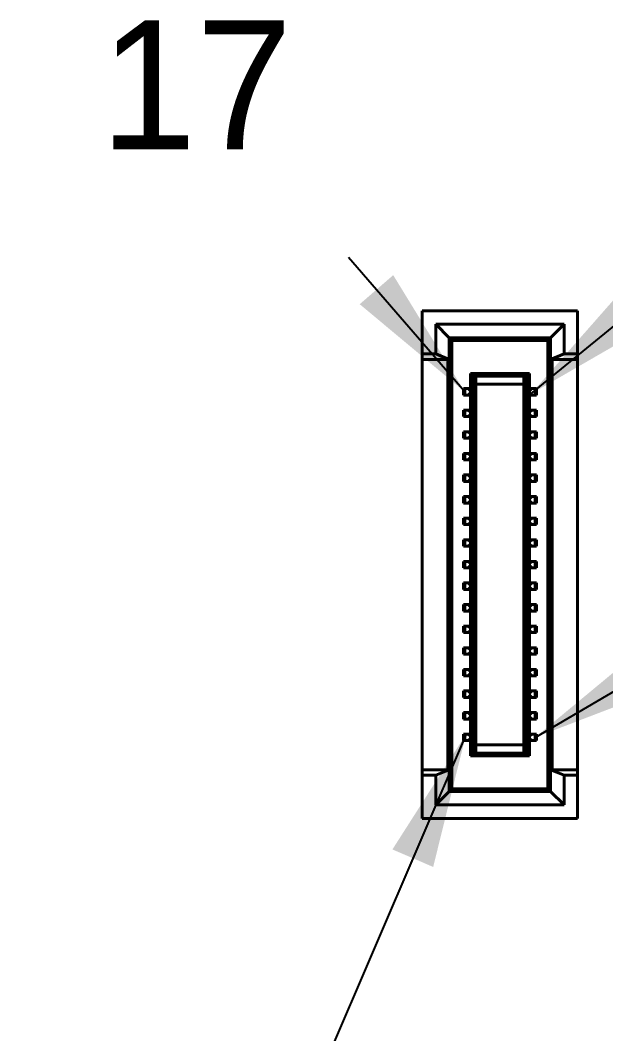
# Model space of a CAD drawing. Header units: millimetres. Extents: x 15 to 205, y 5 to 292.
# Drawn here: x 75.73 to 86.58, y 119.78 to 138.55 of the extents above; entities that cross this region are included whole.
import ezdxf

# ---------------------------------------------------------------- set-up
doc = ezdxf.new("R2010")
doc.units = ezdxf.units.MM
doc.layers.add('Annotations', color=7, linetype='Continuous')
doc.layers.add('Geometries', color=7, linetype='Continuous')
doc.dimstyles.new('ISO-25', dxfattribs={"dimtxt": 2.5, "dimasz": 2.5, "dimexe": 1.25, "dimexo": 0.625, "dimtad": 1, "dimtxsty": 'Standard', "dimcen": 2.5, "dimadec": 0, "dimazin": 0, "dimtfac": 1, "dimtmove": 0, "dimatfit": 3, "dimfxl": 1, "dimarcsym": 0})

msp = doc.modelspace()

# ---------------------------------------------------------------- linework, layer by layer
at = {"layer": 'Geometries', "linetype": 'Continuous', "lineweight": 40}
for p, q in [((83.178, 133.168), (83.178, 132.368)), ((83.178, 133.168), (86.058, 133.168)), ((86.058, 132.368), (86.058, 133.168)), ((83.428, 132.918), (83.678, 132.668)), ((83.428, 132.918), (83.428, 132.368)), ((85.808, 132.918), (83.428, 132.918)), ((85.808, 132.918), (85.558, 132.668)), ((85.808, 132.918), (85.808, 132.368)), ((83.678, 132.668), (83.678, 132.268)), ((85.558, 132.668), (83.678, 132.668)), ((83.678, 132.668), (83.728, 132.618)), ((83.728, 132.618), (83.728, 124.318)), ((83.728, 132.618), (85.508, 132.618)), ((85.558, 132.668), (85.508, 132.618)), ((85.508, 132.618), (85.508, 124.318)), ((85.558, 132.268), (85.558, 132.668)), ((83.178, 132.368), (83.428, 132.368)), ((83.178, 132.268), (83.178, 132.368)), ((83.428, 132.368), (83.678, 132.268)), ((85.808, 132.368), (85.558, 132.268)), ((85.808, 132.368), (86.058, 132.368)), ((86.058, 132.368), (86.058, 132.268)), ((83.653, 132.268), (83.178, 132.268)), ((83.178, 124.668), (83.178, 132.268)), ((83.653, 132.268), (83.653, 124.668)), ((83.678, 132.268), (83.653, 132.268)), ((83.678, 132.268), (83.678, 124.668)), ((85.558, 132.268), (85.558, 124.668)), ((85.583, 132.268), (85.558, 132.268)), ((85.583, 132.268), (86.058, 132.268)), ((85.583, 124.668), (85.583, 132.268)), ((86.058, 132.268), (86.058, 124.668)), ((84.073, 132.008), (84.123, 131.958)), ((84.073, 132.008), (85.163, 132.008)), ((84.073, 131.728), (84.073, 132.008)), ((84.173, 131.958), (84.123, 131.958)), ((84.123, 131.958), (84.123, 131.787)), ((85.063, 131.958), (84.173, 131.958)), ((84.173, 131.958), (84.173, 131.808)), ((85.063, 131.958), (85.063, 131.808)), ((85.063, 131.958), (85.113, 131.958)), ((85.163, 132.008), (85.113, 131.958)), ((85.113, 131.958), (85.113, 131.787)), ((85.163, 131.728), (85.163, 132.008)), ((84.123, 131.787), (84.173, 131.808)), ((84.123, 131.728), (84.123, 131.787)), ((84.173, 125.128), (84.173, 131.808)), ((84.173, 131.808), (85.063, 131.808)), ((85.113, 131.787), (85.063, 131.808)), ((85.063, 131.808), (85.063, 125.128)), ((85.113, 131.787), (85.113, 131.728)), ((83.943, 131.728), (83.965, 131.728)), ((83.943, 131.728), (83.943, 131.608)), ((83.943, 131.608), (83.965, 131.608)), ((84.014, 131.728), (83.965, 131.728)), ((83.965, 131.608), (83.965, 131.728)), ((84.014, 131.608), (83.965, 131.608)), ((84.014, 131.728), (84.073, 131.728)), ((84.073, 131.688), (84.014, 131.728)), ((84.073, 131.648), (84.014, 131.608)), ((84.073, 131.608), (84.014, 131.608)), ((84.073, 131.728), (84.123, 131.728)), ((84.123, 131.691), (84.073, 131.688)), ((84.073, 131.648), (84.073, 131.688)), ((84.123, 131.645), (84.073, 131.648)), ((84.073, 131.328), (84.073, 131.608)), ((84.123, 131.608), (84.073, 131.608)), ((84.123, 131.691), (84.123, 131.728)), ((84.123, 131.645), (84.123, 131.691)), ((84.123, 131.608), (84.123, 131.645)), ((84.123, 131.328), (84.123, 131.608)), ((85.113, 131.728), (85.113, 131.691)), ((85.163, 131.728), (85.113, 131.728)), ((85.113, 131.691), (85.163, 131.688)), ((85.113, 131.691), (85.113, 131.645)), ((85.113, 131.645), (85.163, 131.648)), ((85.113, 131.645), (85.113, 131.608)), ((85.113, 131.608), (85.113, 131.328)), ((85.113, 131.608), (85.163, 131.608)), ((85.163, 131.688), (85.222, 131.728)), ((85.222, 131.728), (85.163, 131.728)), ((85.163, 131.648), (85.163, 131.688)), ((85.163, 131.648), (85.222, 131.608)), ((85.163, 131.328), (85.163, 131.608)), ((85.163, 131.608), (85.222, 131.608)), ((85.222, 131.728), (85.271, 131.728)), ((85.222, 131.608), (85.271, 131.608)), ((85.271, 131.608), (85.271, 131.728)), ((85.293, 131.728), (85.271, 131.728)), ((85.293, 131.608), (85.271, 131.608)), ((85.293, 131.608), (85.293, 131.728)), ((83.943, 131.328), (83.965, 131.328)), ((83.943, 131.328), (83.943, 131.208)), ((83.943, 131.208), (83.965, 131.208)), ((84.014, 131.328), (83.965, 131.328)), ((83.965, 131.208), (83.965, 131.328)), ((84.014, 131.208), (83.965, 131.208)), ((84.014, 131.328), (84.073, 131.328)), ((84.073, 131.288), (84.014, 131.328)), ((84.073, 131.248), (84.014, 131.208)), ((84.073, 131.208), (84.014, 131.208)), ((84.073, 131.328), (84.123, 131.328)), ((84.123, 131.291), (84.073, 131.288)), ((84.073, 131.248), (84.073, 131.288)), ((84.123, 131.245), (84.073, 131.248)), ((84.073, 130.928), (84.073, 131.208)), ((84.123, 131.208), (84.073, 131.208)), ((84.123, 131.291), (84.123, 131.328)), ((84.123, 131.245), (84.123, 131.291)), ((84.123, 131.208), (84.123, 131.245)), ((84.123, 130.928), (84.123, 131.208)), ((85.163, 131.328), (85.113, 131.328)), ((85.113, 131.328), (85.113, 131.291)), ((85.113, 131.291), (85.113, 131.245)), ((85.113, 131.291), (85.163, 131.288)), ((85.113, 131.245), (85.163, 131.248)), ((85.113, 131.245), (85.113, 131.208)), ((85.113, 131.208), (85.163, 131.208)), ((85.113, 131.208), (85.113, 130.928)), ((85.163, 131.288), (85.222, 131.328)), ((85.222, 131.328), (85.163, 131.328)), ((85.163, 131.248), (85.163, 131.288)), ((85.163, 131.248), (85.222, 131.208)), ((85.163, 130.928), (85.163, 131.208)), ((85.163, 131.208), (85.222, 131.208)), ((85.222, 131.328), (85.271, 131.328)), ((85.222, 131.208), (85.271, 131.208)), ((85.293, 131.328), (85.271, 131.328)), ((85.271, 131.208), (85.271, 131.328)), ((85.293, 131.208), (85.271, 131.208)), ((85.293, 131.208), (85.293, 131.328)), ((83.943, 130.928), (83.943, 130.808)), ((83.943, 130.928), (83.965, 130.928)), ((83.943, 130.808), (83.965, 130.808)), ((84.014, 130.928), (83.965, 130.928)), ((83.965, 130.808), (83.965, 130.928)), ((84.014, 130.808), (83.965, 130.808)), ((84.014, 130.928), (84.073, 130.928)), ((84.073, 130.888), (84.014, 130.928)), ((84.073, 130.848), (84.014, 130.808)), ((84.073, 130.808), (84.014, 130.808)), ((84.073, 130.928), (84.123, 130.928)), ((84.123, 130.891), (84.073, 130.888)), ((84.073, 130.848), (84.073, 130.888)), ((84.123, 130.845), (84.073, 130.848)), ((84.123, 130.808), (84.073, 130.808)), ((84.073, 130.528), (84.073, 130.808)), ((84.123, 130.891), (84.123, 130.928)), ((84.123, 130.845), (84.123, 130.891)), ((84.123, 130.808), (84.123, 130.845)), ((84.123, 130.528), (84.123, 130.808)), ((85.163, 130.928), (85.113, 130.928)), ((85.113, 130.928), (85.113, 130.891)), ((85.113, 130.891), (85.113, 130.845)), ((85.113, 130.891), (85.163, 130.888)), ((85.113, 130.845), (85.163, 130.848)), ((85.113, 130.845), (85.113, 130.808)), ((85.113, 130.808), (85.113, 130.528)), ((85.113, 130.808), (85.163, 130.808)), ((85.222, 130.928), (85.163, 130.928)), ((85.163, 130.888), (85.222, 130.928)), ((85.163, 130.848), (85.163, 130.888)), ((85.163, 130.848), (85.222, 130.808)), ((85.163, 130.528), (85.163, 130.808)), ((85.163, 130.808), (85.222, 130.808)), ((85.222, 130.928), (85.271, 130.928)), ((85.222, 130.808), (85.271, 130.808)), ((85.293, 130.928), (85.271, 130.928)), ((85.271, 130.808), (85.271, 130.928)), ((85.293, 130.808), (85.271, 130.808)), ((85.293, 130.808), (85.293, 130.928)), ((83.943, 130.528), (83.943, 130.408)), ((83.943, 130.528), (83.965, 130.528)), ((84.014, 130.528), (83.965, 130.528)), ((83.965, 130.408), (83.965, 130.528)), ((84.014, 130.528), (84.073, 130.528)), ((84.073, 130.488), (84.014, 130.528)), ((84.073, 130.448), (84.014, 130.408)), ((84.073, 130.528), (84.123, 130.528)), ((84.123, 130.491), (84.073, 130.488)), ((84.073, 130.448), (84.073, 130.488)), ((84.123, 130.445), (84.073, 130.448)), ((84.123, 130.491), (84.123, 130.528)), ((84.123, 130.445), (84.123, 130.491)), ((84.123, 130.408), (84.123, 130.445)), ((85.163, 130.528), (85.113, 130.528)), ((85.113, 130.528), (85.113, 130.491)), ((85.113, 130.491), (85.163, 130.488)), ((85.113, 130.491), (85.113, 130.445)), ((85.113, 130.445), (85.163, 130.448)), ((85.113, 130.445), (85.113, 130.408)), ((85.222, 130.528), (85.163, 130.528)), ((85.163, 130.488), (85.222, 130.528)), ((85.163, 130.448), (85.163, 130.488)), ((85.163, 130.448), (85.222, 130.408)), ((85.222, 130.528), (85.271, 130.528)), ((85.271, 130.408), (85.271, 130.528)), ((85.293, 130.528), (85.271, 130.528)), ((85.293, 130.408), (85.293, 130.528)), ((83.943, 130.408), (83.965, 130.408)), ((84.014, 130.408), (83.965, 130.408)), ((84.073, 130.408), (84.014, 130.408)), ((84.123, 130.408), (84.073, 130.408)), ((84.073, 130.128), (84.073, 130.408)), ((84.123, 130.128), (84.123, 130.408)), ((85.113, 130.408), (85.113, 130.128)), ((85.113, 130.408), (85.163, 130.408)), ((85.163, 130.128), (85.163, 130.408)), ((85.163, 130.408), (85.222, 130.408)), ((85.222, 130.408), (85.271, 130.408)), ((85.293, 130.408), (85.271, 130.408)), ((83.943, 130.128), (83.943, 130.008)), ((83.943, 130.128), (83.965, 130.128)), ((84.014, 130.128), (83.965, 130.128)), ((83.965, 130.008), (83.965, 130.128)), ((84.014, 130.128), (84.073, 130.128)), ((84.073, 130.088), (84.014, 130.128)), ((84.073, 130.128), (84.123, 130.128)), ((84.123, 130.091), (84.073, 130.088)), ((84.073, 130.048), (84.073, 130.088)), ((84.123, 130.091), (84.123, 130.128)), ((84.123, 130.045), (84.123, 130.091)), ((85.163, 130.128), (85.113, 130.128)), ((85.113, 130.128), (85.113, 130.091)), ((85.113, 130.091), (85.163, 130.088)), ((85.113, 130.091), (85.113, 130.045)), ((85.163, 130.088), (85.222, 130.128)), ((85.222, 130.128), (85.163, 130.128)), ((85.163, 130.048), (85.163, 130.088)), ((85.222, 130.128), (85.271, 130.128)), ((85.293, 130.128), (85.271, 130.128)), ((85.271, 130.008), (85.271, 130.128)), ((85.293, 130.008), (85.293, 130.128)), ((83.943, 130.008), (83.965, 130.008)), ((84.014, 130.008), (83.965, 130.008)), ((84.073, 130.048), (84.014, 130.008)), ((84.073, 130.008), (84.014, 130.008)), ((84.123, 130.045), (84.073, 130.048)), ((84.123, 130.008), (84.073, 130.008)), ((84.073, 129.728), (84.073, 130.008)), ((84.123, 130.008), (84.123, 130.045)), ((84.123, 129.728), (84.123, 130.008)), ((85.113, 130.045), (85.163, 130.048)), ((85.113, 130.045), (85.113, 130.008)), ((85.113, 130.008), (85.163, 130.008)), ((85.113, 130.008), (85.113, 129.728)), ((85.163, 130.048), (85.222, 130.008)), ((85.163, 129.728), (85.163, 130.008)), ((85.163, 130.008), (85.222, 130.008)), ((85.222, 130.008), (85.271, 130.008)), ((85.293, 130.008), (85.271, 130.008)), ((83.943, 129.728), (83.943, 129.608)), ((83.943, 129.728), (83.965, 129.728)), ((84.014, 129.728), (83.965, 129.728)), ((83.965, 129.608), (83.965, 129.728)), ((84.014, 129.728), (84.073, 129.728)), ((84.073, 129.688), (84.014, 129.728)), ((84.073, 129.728), (84.123, 129.728)), ((84.123, 129.691), (84.073, 129.688)), ((84.073, 129.648), (84.073, 129.688)), ((84.123, 129.691), (84.123, 129.728)), ((84.123, 129.645), (84.123, 129.691)), ((85.163, 129.728), (85.113, 129.728)), ((85.113, 129.728), (85.113, 129.691)), ((85.113, 129.691), (85.163, 129.688)), ((85.113, 129.691), (85.113, 129.645)), ((85.163, 129.688), (85.222, 129.728)), ((85.222, 129.728), (85.163, 129.728)), ((85.163, 129.648), (85.163, 129.688)), ((85.222, 129.728), (85.271, 129.728)), ((85.271, 129.608), (85.271, 129.728)), ((85.293, 129.728), (85.271, 129.728)), ((85.293, 129.608), (85.293, 129.728)), ((83.943, 129.608), (83.965, 129.608)), ((84.014, 129.608), (83.965, 129.608)), ((84.073, 129.648), (84.014, 129.608)), ((84.073, 129.608), (84.014, 129.608)), ((84.123, 129.645), (84.073, 129.648)), ((84.073, 129.328), (84.073, 129.608)), ((84.123, 129.608), (84.073, 129.608)), ((84.123, 129.608), (84.123, 129.645)), ((84.123, 129.328), (84.123, 129.608)), ((85.113, 129.645), (85.163, 129.648)), ((85.113, 129.645), (85.113, 129.608)), ((85.113, 129.608), (85.113, 129.328)), ((85.113, 129.608), (85.163, 129.608)), ((85.163, 129.648), (85.222, 129.608)), ((85.163, 129.328), (85.163, 129.608)), ((85.163, 129.608), (85.222, 129.608)), ((85.222, 129.608), (85.271, 129.608)), ((85.293, 129.608), (85.271, 129.608)), ((83.943, 129.328), (83.943, 129.208)), ((83.943, 129.328), (83.965, 129.328)), ((83.965, 129.208), (83.965, 129.328)), ((84.014, 129.328), (83.965, 129.328)), ((84.014, 129.328), (84.073, 129.328)), ((84.073, 129.288), (84.014, 129.328)), ((84.073, 129.328), (84.123, 129.328)), ((84.123, 129.291), (84.123, 129.328)), ((85.163, 129.328), (85.113, 129.328)), ((85.113, 129.328), (85.113, 129.291)), ((85.222, 129.328), (85.163, 129.328)), ((85.163, 129.288), (85.222, 129.328)), ((85.222, 129.328), (85.271, 129.328)), ((85.293, 129.328), (85.271, 129.328)), ((85.271, 129.208), (85.271, 129.328)), ((85.293, 129.208), (85.293, 129.328)), ((83.943, 129.208), (83.965, 129.208)), ((84.014, 129.208), (83.965, 129.208)), ((84.073, 129.248), (84.014, 129.208)), ((84.073, 129.208), (84.014, 129.208)), ((84.123, 129.291), (84.073, 129.288)), ((84.073, 129.248), (84.073, 129.288)), ((84.123, 129.245), (84.073, 129.248)), ((84.123, 129.208), (84.073, 129.208)), ((84.073, 128.928), (84.073, 129.208)), ((84.123, 129.245), (84.123, 129.291)), ((84.123, 129.208), (84.123, 129.245)), ((84.123, 128.928), (84.123, 129.208)), ((85.113, 129.291), (85.163, 129.288)), ((85.113, 129.291), (85.113, 129.245)), ((85.113, 129.245), (85.163, 129.248)), ((85.113, 129.245), (85.113, 129.208)), ((85.113, 129.208), (85.163, 129.208)), ((85.113, 129.208), (85.113, 128.928)), ((85.163, 129.248), (85.163, 129.288)), ((85.163, 129.248), (85.222, 129.208)), ((85.163, 128.928), (85.163, 129.208)), ((85.163, 129.208), (85.222, 129.208)), ((85.222, 129.208), (85.271, 129.208)), ((85.293, 129.208), (85.271, 129.208)), ((83.943, 128.928), (83.943, 128.808)), ((83.943, 128.928), (83.965, 128.928)), ((83.943, 128.808), (83.965, 128.808)), ((84.014, 128.928), (83.965, 128.928)), ((83.965, 128.808), (83.965, 128.928)), ((84.014, 128.808), (83.965, 128.808)), ((84.014, 128.928), (84.073, 128.928)), ((84.073, 128.888), (84.014, 128.928)), ((84.073, 128.848), (84.014, 128.808)), ((84.073, 128.808), (84.014, 128.808)), ((84.073, 128.928), (84.123, 128.928)), ((84.123, 128.891), (84.073, 128.888)), ((84.073, 128.848), (84.073, 128.888)), ((84.123, 128.845), (84.073, 128.848)), ((84.123, 128.808), (84.073, 128.808)), ((84.073, 128.528), (84.073, 128.808)), ((84.123, 128.891), (84.123, 128.928)), ((84.123, 128.845), (84.123, 128.891)), ((84.123, 128.808), (84.123, 128.845)), ((84.123, 128.528), (84.123, 128.808)), ((85.163, 128.928), (85.113, 128.928)), ((85.113, 128.928), (85.113, 128.891)), ((85.113, 128.891), (85.163, 128.888)), ((85.113, 128.891), (85.113, 128.845)), ((85.113, 128.845), (85.163, 128.848)), ((85.113, 128.845), (85.113, 128.808)), ((85.113, 128.808), (85.163, 128.808)), ((85.113, 128.808), (85.113, 128.528)), ((85.222, 128.928), (85.163, 128.928)), ((85.163, 128.888), (85.222, 128.928)), ((85.163, 128.848), (85.163, 128.888)), ((85.163, 128.848), (85.222, 128.808)), ((85.163, 128.528), (85.163, 128.808)), ((85.163, 128.808), (85.222, 128.808)), ((85.222, 128.928), (85.271, 128.928)), ((85.222, 128.808), (85.271, 128.808)), ((85.271, 128.808), (85.271, 128.928)), ((85.293, 128.928), (85.271, 128.928)), ((85.293, 128.808), (85.271, 128.808)), ((85.293, 128.808), (85.293, 128.928)), ((83.943, 128.528), (83.943, 128.408)), ((83.943, 128.528), (83.965, 128.528)), ((83.943, 128.408), (83.965, 128.408)), ((84.014, 128.528), (83.965, 128.528)), ((83.965, 128.408), (83.965, 128.528)), ((84.014, 128.408), (83.965, 128.408)), ((84.073, 128.488), (84.014, 128.528)), ((84.014, 128.528), (84.073, 128.528)), ((84.073, 128.448), (84.014, 128.408)), ((84.073, 128.408), (84.014, 128.408)), ((84.073, 128.528), (84.123, 128.528)), ((84.123, 128.491), (84.073, 128.488)), ((84.073, 128.448), (84.073, 128.488)), ((84.123, 128.445), (84.073, 128.448)), ((84.073, 128.128), (84.073, 128.408)), ((84.123, 128.408), (84.073, 128.408)), ((84.123, 128.491), (84.123, 128.528)), ((84.123, 128.445), (84.123, 128.491)), ((84.123, 128.408), (84.123, 128.445)), ((84.123, 128.128), (84.123, 128.408)), ((85.163, 128.528), (85.113, 128.528)), ((85.113, 128.528), (85.113, 128.491)), ((85.113, 128.491), (85.163, 128.488)), ((85.113, 128.491), (85.113, 128.445)), ((85.113, 128.445), (85.163, 128.448)), ((85.113, 128.445), (85.113, 128.408)), ((85.113, 128.408), (85.113, 128.128)), ((85.113, 128.408), (85.163, 128.408)), ((85.222, 128.528), (85.163, 128.528)), ((85.163, 128.488), (85.222, 128.528)), ((85.163, 128.448), (85.163, 128.488)), ((85.163, 128.448), (85.222, 128.408)), ((85.163, 128.128), (85.163, 128.408)), ((85.163, 128.408), (85.222, 128.408)), ((85.222, 128.528), (85.271, 128.528)), ((85.222, 128.408), (85.271, 128.408)), ((85.293, 128.528), (85.271, 128.528)), ((85.271, 128.408), (85.271, 128.528)), ((85.293, 128.408), (85.271, 128.408)), ((85.293, 128.408), (85.293, 128.528)), ((83.943, 128.128), (83.965, 128.128)), ((83.943, 128.128), (83.943, 128.008)), ((83.943, 128.008), (83.965, 128.008)), ((84.014, 128.128), (83.965, 128.128)), ((83.965, 128.008), (83.965, 128.128)), ((84.014, 128.008), (83.965, 128.008)), ((84.014, 128.128), (84.073, 128.128)), ((84.073, 128.088), (84.014, 128.128)), ((84.073, 128.048), (84.014, 128.008)), ((84.073, 128.008), (84.014, 128.008)), ((84.073, 128.128), (84.123, 128.128)), ((84.123, 128.091), (84.073, 128.088)), ((84.073, 128.048), (84.073, 128.088)), ((84.123, 128.045), (84.073, 128.048)), ((84.123, 128.008), (84.073, 128.008)), ((84.073, 127.728), (84.073, 128.008)), ((84.123, 128.091), (84.123, 128.128)), ((84.123, 128.045), (84.123, 128.091)), ((84.123, 128.008), (84.123, 128.045)), ((84.123, 127.728), (84.123, 128.008)), ((85.163, 128.128), (85.113, 128.128)), ((85.113, 128.128), (85.113, 128.091)), ((85.113, 128.091), (85.113, 128.045)), ((85.113, 128.091), (85.163, 128.088)), ((85.113, 128.045), (85.163, 128.048)), ((85.113, 128.045), (85.113, 128.008)), ((85.113, 128.008), (85.163, 128.008)), ((85.113, 128.008), (85.113, 127.728)), ((85.163, 128.088), (85.222, 128.128)), ((85.222, 128.128), (85.163, 128.128)), ((85.163, 128.048), (85.163, 128.088)), ((85.163, 128.048), (85.222, 128.008)), ((85.163, 127.728), (85.163, 128.008)), ((85.163, 128.008), (85.222, 128.008)), ((85.222, 128.128), (85.271, 128.128)), ((85.222, 128.008), (85.271, 128.008)), ((85.293, 128.128), (85.271, 128.128)), ((85.271, 128.008), (85.271, 128.128)), ((85.293, 128.008), (85.271, 128.008)), ((85.293, 128.008), (85.293, 128.128)), ((83.943, 127.728), (83.965, 127.728)), ((83.943, 127.728), (83.943, 127.608)), ((83.965, 127.608), (83.965, 127.728)), ((84.014, 127.728), (83.965, 127.728)), ((84.014, 127.728), (84.073, 127.728)), ((84.073, 127.688), (84.014, 127.728)), ((84.073, 127.648), (84.014, 127.608)), ((84.073, 127.728), (84.123, 127.728)), ((84.123, 127.691), (84.073, 127.688)), ((84.073, 127.648), (84.073, 127.688)), ((84.123, 127.645), (84.073, 127.648)), ((84.123, 127.691), (84.123, 127.728)), ((84.123, 127.645), (84.123, 127.691)), ((84.123, 127.608), (84.123, 127.645)), ((85.163, 127.728), (85.113, 127.728)), ((85.113, 127.728), (85.113, 127.691)), ((85.113, 127.691), (85.113, 127.645)), ((85.113, 127.691), (85.163, 127.688)), ((85.113, 127.645), (85.163, 127.648)), ((85.113, 127.645), (85.113, 127.608)), ((85.163, 127.688), (85.222, 127.728)), ((85.222, 127.728), (85.163, 127.728)), ((85.163, 127.648), (85.163, 127.688)), ((85.163, 127.648), (85.222, 127.608)), ((85.222, 127.728), (85.271, 127.728)), ((85.271, 127.608), (85.271, 127.728)), ((85.293, 127.728), (85.271, 127.728)), ((85.293, 127.608), (85.293, 127.728)), ((83.943, 127.608), (83.965, 127.608)), ((84.014, 127.608), (83.965, 127.608)), ((84.073, 127.608), (84.014, 127.608)), ((84.123, 127.608), (84.073, 127.608)), ((84.073, 127.328), (84.073, 127.608)), ((84.123, 127.328), (84.123, 127.608)), ((85.113, 127.608), (85.163, 127.608)), ((85.113, 127.608), (85.113, 127.328)), ((85.163, 127.328), (85.163, 127.608)), ((85.163, 127.608), (85.222, 127.608)), ((85.222, 127.608), (85.271, 127.608)), ((85.293, 127.608), (85.271, 127.608)), ((83.943, 127.328), (83.965, 127.328)), ((83.943, 127.328), (83.943, 127.208)), ((83.965, 127.208), (83.965, 127.328)), ((84.014, 127.328), (83.965, 127.328)), ((84.014, 127.328), (84.073, 127.328)), ((84.073, 127.288), (84.014, 127.328)), ((84.073, 127.248), (84.014, 127.208)), ((84.073, 127.328), (84.123, 127.328)), ((84.123, 127.291), (84.073, 127.288)), ((84.073, 127.248), (84.073, 127.288)), ((84.123, 127.245), (84.073, 127.248)), ((84.123, 127.291), (84.123, 127.328)), ((84.123, 127.245), (84.123, 127.291)), ((84.123, 127.208), (84.123, 127.245)), ((85.163, 127.328), (85.113, 127.328)), ((85.113, 127.328), (85.113, 127.291)), ((85.113, 127.291), (85.163, 127.288)), ((85.113, 127.291), (85.113, 127.245)), ((85.113, 127.245), (85.163, 127.248)), ((85.113, 127.245), (85.113, 127.208)), ((85.163, 127.288), (85.222, 127.328)), ((85.222, 127.328), (85.163, 127.328)), ((85.163, 127.248), (85.163, 127.288)), ((85.163, 127.248), (85.222, 127.208)), ((85.222, 127.328), (85.271, 127.328)), ((85.293, 127.328), (85.271, 127.328)), ((85.271, 127.208), (85.271, 127.328)), ((85.293, 127.208), (85.293, 127.328)), ((83.943, 127.208), (83.965, 127.208)), ((84.014, 127.208), (83.965, 127.208)), ((84.073, 127.208), (84.014, 127.208)), ((84.123, 127.208), (84.073, 127.208)), ((84.073, 126.928), (84.073, 127.208)), ((84.123, 126.928), (84.123, 127.208)), ((85.113, 127.208), (85.113, 126.928)), ((85.113, 127.208), (85.163, 127.208)), ((85.163, 126.928), (85.163, 127.208)), ((85.163, 127.208), (85.222, 127.208)), ((85.222, 127.208), (85.271, 127.208)), ((85.293, 127.208), (85.271, 127.208)), ((83.943, 126.928), (83.965, 126.928)), ((83.943, 126.928), (83.943, 126.808)), ((84.014, 126.928), (83.965, 126.928)), ((83.965, 126.808), (83.965, 126.928)), ((84.014, 126.928), (84.073, 126.928)), ((84.073, 126.888), (84.014, 126.928)), ((84.073, 126.928), (84.123, 126.928)), ((84.123, 126.891), (84.073, 126.888)), ((84.073, 126.848), (84.073, 126.888)), ((84.123, 126.891), (84.123, 126.928)), ((84.123, 126.845), (84.123, 126.891)), ((85.163, 126.928), (85.113, 126.928)), ((85.113, 126.928), (85.113, 126.891)), ((85.113, 126.891), (85.163, 126.888)), ((85.113, 126.891), (85.113, 126.845)), ((85.222, 126.928), (85.163, 126.928)), ((85.163, 126.888), (85.222, 126.928)), ((85.163, 126.848), (85.163, 126.888)), ((85.222, 126.928), (85.271, 126.928)), ((85.293, 126.928), (85.271, 126.928)), ((85.271, 126.808), (85.271, 126.928)), ((85.293, 126.808), (85.293, 126.928)), ((83.943, 126.808), (83.965, 126.808)), ((84.014, 126.808), (83.965, 126.808)), ((84.073, 126.848), (84.014, 126.808)), ((84.073, 126.808), (84.014, 126.808)), ((84.123, 126.845), (84.073, 126.848)), ((84.123, 126.808), (84.073, 126.808)), ((84.073, 126.528), (84.073, 126.808)), ((84.123, 126.808), (84.123, 126.845)), ((84.123, 126.528), (84.123, 126.808)), ((85.113, 126.845), (85.163, 126.848)), ((85.113, 126.845), (85.113, 126.808)), ((85.113, 126.808), (85.163, 126.808)), ((85.113, 126.808), (85.113, 126.528)), ((85.163, 126.848), (85.222, 126.808)), ((85.163, 126.528), (85.163, 126.808)), ((85.163, 126.808), (85.222, 126.808)), ((85.222, 126.808), (85.271, 126.808)), ((85.293, 126.808), (85.271, 126.808)), ((83.943, 126.528), (83.943, 126.408)), ((83.943, 126.528), (83.965, 126.528)), ((83.965, 126.408), (83.965, 126.528)), ((84.014, 126.528), (83.965, 126.528)), ((84.073, 126.488), (84.014, 126.528)), ((84.014, 126.528), (84.073, 126.528)), ((84.073, 126.528), (84.123, 126.528)), ((84.123, 126.491), (84.073, 126.488)), ((84.123, 126.491), (84.123, 126.528)), ((84.123, 126.445), (84.123, 126.491)), ((85.163, 126.528), (85.113, 126.528)), ((85.113, 126.528), (85.113, 126.491)), ((85.113, 126.491), (85.163, 126.488)), ((85.113, 126.491), (85.113, 126.445)), ((85.163, 126.488), (85.222, 126.528)), ((85.222, 126.528), (85.163, 126.528)), ((85.222, 126.528), (85.271, 126.528)), ((85.271, 126.408), (85.271, 126.528)), ((85.293, 126.528), (85.271, 126.528)), ((85.293, 126.408), (85.293, 126.528)), ((83.943, 126.408), (83.965, 126.408)), ((84.014, 126.408), (83.965, 126.408)), ((84.073, 126.448), (84.014, 126.408)), ((84.073, 126.408), (84.014, 126.408)), ((84.073, 126.448), (84.073, 126.488)), ((84.123, 126.445), (84.073, 126.448)), ((84.073, 126.128), (84.073, 126.408)), ((84.123, 126.408), (84.073, 126.408)), ((84.123, 126.408), (84.123, 126.445)), ((84.123, 126.128), (84.123, 126.408)), ((85.113, 126.445), (85.163, 126.448)), ((85.113, 126.445), (85.113, 126.408)), ((85.113, 126.408), (85.163, 126.408)), ((85.113, 126.408), (85.113, 126.128)), ((85.163, 126.448), (85.163, 126.488)), ((85.163, 126.448), (85.222, 126.408)), ((85.163, 126.128), (85.163, 126.408)), ((85.163, 126.408), (85.222, 126.408)), ((85.222, 126.408), (85.271, 126.408)), ((85.293, 126.408), (85.271, 126.408)), ((83.943, 126.128), (83.965, 126.128)), ((83.943, 126.128), (83.943, 126.008)), ((84.014, 126.128), (83.965, 126.128)), ((83.965, 126.008), (83.965, 126.128)), ((84.073, 126.088), (84.014, 126.128)), ((84.014, 126.128), (84.073, 126.128)), ((84.073, 126.128), (84.123, 126.128)), ((84.123, 126.091), (84.123, 126.128)), ((85.163, 126.128), (85.113, 126.128)), ((85.113, 126.128), (85.113, 126.091)), ((85.163, 126.088), (85.222, 126.128)), ((85.222, 126.128), (85.163, 126.128)), ((85.222, 126.128), (85.271, 126.128)), ((85.271, 126.008), (85.271, 126.128)), ((85.293, 126.128), (85.271, 126.128)), ((85.293, 126.008), (85.293, 126.128)), ((83.943, 126.008), (83.965, 126.008)), ((84.014, 126.008), (83.965, 126.008)), ((84.073, 126.048), (84.014, 126.008)), ((84.073, 126.008), (84.014, 126.008)), ((84.123, 126.091), (84.073, 126.088)), ((84.073, 126.048), (84.073, 126.088)), ((84.123, 126.045), (84.073, 126.048)), ((84.123, 126.008), (84.073, 126.008)), ((84.073, 125.728), (84.073, 126.008)), ((84.123, 126.045), (84.123, 126.091)), ((84.123, 126.008), (84.123, 126.045)), ((84.123, 125.728), (84.123, 126.008)), ((85.113, 126.091), (85.163, 126.088)), ((85.113, 126.091), (85.113, 126.045)), ((85.113, 126.045), (85.163, 126.048)), ((85.113, 126.045), (85.113, 126.008)), ((85.113, 126.008), (85.163, 126.008)), ((85.113, 126.008), (85.113, 125.728)), ((85.163, 126.048), (85.163, 126.088)), ((85.163, 126.048), (85.222, 126.008)), ((85.163, 125.728), (85.163, 126.008)), ((85.163, 126.008), (85.222, 126.008)), ((85.222, 126.008), (85.271, 126.008)), ((85.293, 126.008), (85.271, 126.008)), ((83.943, 125.728), (83.965, 125.728)), ((83.943, 125.728), (83.943, 125.608)), ((83.943, 125.608), (83.965, 125.608)), ((83.965, 125.608), (83.965, 125.728)), ((84.014, 125.728), (83.965, 125.728)), ((84.014, 125.608), (83.965, 125.608)), ((84.014, 125.728), (84.073, 125.728)), ((84.073, 125.688), (84.014, 125.728)), ((84.073, 125.648), (84.014, 125.608)), ((84.073, 125.608), (84.014, 125.608)), ((84.073, 125.728), (84.123, 125.728)), ((84.123, 125.691), (84.073, 125.688)), ((84.073, 125.648), (84.073, 125.688)), ((84.123, 125.645), (84.073, 125.648)), ((84.123, 125.608), (84.073, 125.608)), ((84.073, 125.328), (84.073, 125.608)), ((84.123, 125.691), (84.123, 125.728)), ((84.123, 125.645), (84.123, 125.691)), ((84.123, 125.608), (84.123, 125.645)), ((84.123, 125.328), (84.123, 125.608)), ((85.113, 125.728), (85.113, 125.691)), ((85.163, 125.728), (85.113, 125.728)), ((85.113, 125.691), (85.163, 125.688)), ((85.113, 125.691), (85.113, 125.645)), ((85.113, 125.645), (85.163, 125.648)), ((85.113, 125.645), (85.113, 125.608)), ((85.113, 125.608), (85.163, 125.608)), ((85.113, 125.608), (85.113, 125.328)), ((85.163, 125.688), (85.222, 125.728)), ((85.222, 125.728), (85.163, 125.728)), ((85.163, 125.648), (85.163, 125.688)), ((85.163, 125.648), (85.222, 125.608)), ((85.163, 125.328), (85.163, 125.608)), ((85.163, 125.608), (85.222, 125.608)), ((85.222, 125.728), (85.271, 125.728)), ((85.222, 125.608), (85.271, 125.608)), ((85.293, 125.728), (85.271, 125.728)), ((85.271, 125.608), (85.271, 125.728)), ((85.293, 125.608), (85.271, 125.608)), ((85.293, 125.608), (85.293, 125.728)), ((83.943, 125.328), (83.965, 125.328)), ((83.943, 125.328), (83.943, 125.208)), ((83.943, 125.208), (83.965, 125.208)), ((83.965, 125.208), (83.965, 125.328)), ((84.014, 125.328), (83.965, 125.328)), ((84.014, 125.208), (83.965, 125.208)), ((84.014, 125.328), (84.073, 125.328)), ((84.073, 125.288), (84.014, 125.328)), ((84.073, 125.248), (84.014, 125.208)), ((84.073, 125.208), (84.014, 125.208)), ((84.073, 125.328), (84.123, 125.328)), ((84.123, 125.291), (84.073, 125.288)), ((84.073, 125.248), (84.073, 125.288)), ((84.123, 125.245), (84.073, 125.248)), ((84.123, 125.208), (84.073, 125.208)), ((84.073, 124.928), (84.073, 125.208)), ((84.123, 125.291), (84.123, 125.328)), ((84.123, 125.245), (84.123, 125.291)), ((84.123, 125.208), (84.123, 125.245)), ((84.123, 125.149), (84.123, 125.208)), ((85.163, 125.328), (85.113, 125.328)), ((85.113, 125.328), (85.113, 125.291)), ((85.113, 125.291), (85.113, 125.245)), ((85.113, 125.291), (85.163, 125.288)), ((85.113, 125.245), (85.163, 125.248)), ((85.113, 125.245), (85.113, 125.208)), ((85.113, 125.208), (85.163, 125.208)), ((85.113, 125.208), (85.113, 125.149)), ((85.163, 125.288), (85.222, 125.328)), ((85.222, 125.328), (85.163, 125.328)), ((85.163, 125.248), (85.163, 125.288)), ((85.163, 125.248), (85.222, 125.208)), ((85.163, 124.928), (85.163, 125.208)), ((85.163, 125.208), (85.222, 125.208)), ((85.222, 125.328), (85.271, 125.328)), ((85.222, 125.208), (85.271, 125.208)), ((85.293, 125.328), (85.271, 125.328)), ((85.271, 125.208), (85.271, 125.328)), ((85.293, 125.208), (85.271, 125.208)), ((85.293, 125.208), (85.293, 125.328)), ((84.123, 124.978), (84.123, 125.149)), ((84.123, 125.149), (84.173, 125.128)), ((84.173, 124.978), (84.173, 125.128)), ((85.063, 125.128), (84.173, 125.128)), ((85.113, 125.149), (85.063, 125.128)), ((85.063, 124.978), (85.063, 125.128)), ((85.113, 124.978), (85.113, 125.149)), ((84.123, 124.978), (84.073, 124.928)), ((84.073, 124.928), (85.163, 124.928)), ((84.123, 124.978), (84.173, 124.978)), ((85.063, 124.978), (84.173, 124.978)), ((85.113, 124.978), (85.063, 124.978)), ((85.113, 124.978), (85.163, 124.928)), ((83.178, 124.568), (83.178, 124.668)), ((83.178, 124.668), (83.653, 124.668)), ((83.428, 124.568), (83.678, 124.668)), ((83.653, 124.668), (83.678, 124.668)), ((83.678, 124.668), (83.678, 124.268)), ((85.583, 124.668), (85.558, 124.668)), ((85.808, 124.568), (85.558, 124.668)), ((85.558, 124.268), (85.558, 124.668)), ((85.583, 124.668), (86.058, 124.668)), ((86.058, 124.568), (86.058, 124.668)), ((83.428, 124.568), (83.178, 124.568)), ((83.178, 123.768), (83.178, 124.568)), ((83.428, 124.018), (83.428, 124.568)), ((85.808, 124.568), (86.058, 124.568)), ((85.808, 124.018), (85.808, 124.568)), ((86.058, 123.768), (86.058, 124.568)), ((83.428, 124.018), (83.678, 124.268)), ((83.728, 124.318), (83.678, 124.268)), ((83.678, 124.268), (85.558, 124.268)), ((83.728, 124.318), (85.508, 124.318)), ((85.558, 124.268), (85.508, 124.318)), ((85.808, 124.018), (85.558, 124.268)), ((83.428, 124.018), (85.808, 124.018)), ((83.178, 123.768), (86.058, 123.768))]:
    msp.add_line(p, q, dxfattribs=at)

# ---------------------------------------------------------------- texts
at = {"layer": 'Annotations', "linetype": 'Continuous', "lineweight": 15, "insert": (77.21, 137.351), "char_height": 1.79438, "width": 84.66672, "attachment_point": 4}
msp.add_mtext('{\\fSF-Mono-Regular-Extended.ttf|b0|i0|c0|p0;\\H1.333333x;17}', dxfattribs=at)

# ---------------------------------------------------------------- leaders
at = {"layer": 'Annotations', "linetype": 'Continuous', "lineweight": 15}
for points in [[(85.192, 131.628), (89.38, 135.058)], [(83.965, 131.668), (81.813, 134.155)], [(85.271, 125.268), (90.141, 128.114)], [(83.99, 125.328), (63.302, 77.188)]]:
    msp.add_leader(points, dimstyle='ISO-25', dxfattribs=at)

doc.saveas('drawing.dxf')
